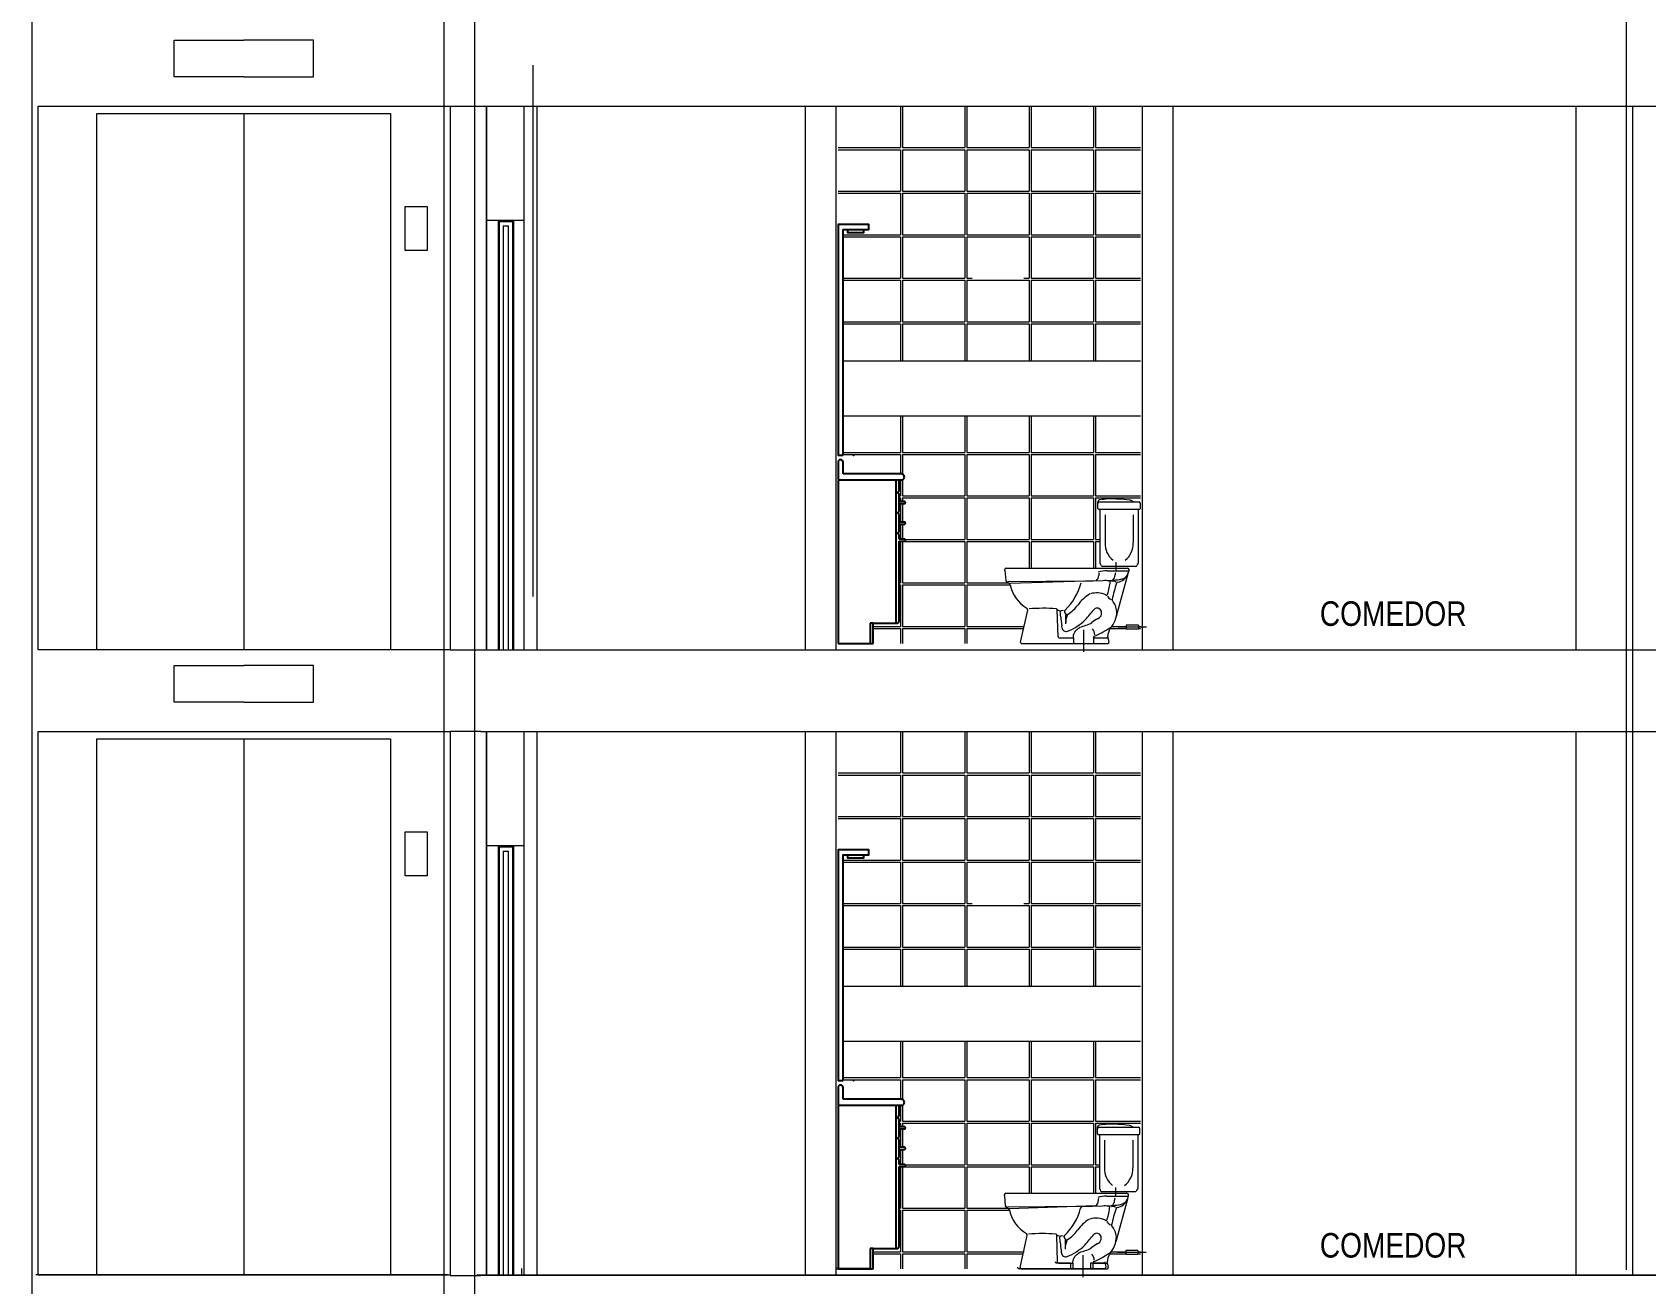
# Model space of a CAD drawing. Extents: x 1270 to 1442, y 932 to 1016.
# Drawn here: x 1420.42 to 1428.32, y 987.39 to 993.51 of the extents above; entities that cross this region are included whole.
import ezdxf

# ---------------------------------------------------------------- set-up
doc = ezdxf.new("R2010")
doc.units = 0
doc.header["$MEASUREMENT"] = 0
doc.layers.add('arquitecturapasito', color=252, linetype='Continuous', lineweight=5)
doc.styles.add('MtXpl_Arial_Narrow', font='')
doc.styles.get('MtXpl_Arial_Narrow').set_extended_font_data('Arial Narrow')

# ---------------------------------------------------------------- blocks, each defined once
blk = doc.blocks.new('llad000e')
blk.add_line((-0.0288, 1.105), (0.0512, 1.105))
blk.add_lwpolyline([(-0.05, 0), (-0.05, 1.105), (-0.0288, 1.105), (-0.0288, 1.09), (0.0512, 1.09), (0.0512, 1.105), (0.075, 1.105), (0.075, 1.13), (-0.075, 1.13), (-0.075, 0)], close=True)
blk.add_point((0, 0))

msp = doc.modelspace()

# ---------------------------------------------------------------- linework, layer by layer
for p, q in [((1424.3657, 991.4098), (1424.3657, 990.5223)), ((1424.3907, 991.3523), (1424.3907, 991.4098)), ((1424.6804, 991.3223), (1424.3657, 991.3223)), ((1424.6754, 991.3523), (1424.3907, 991.3523)), ((1424.6504, 990.6223), (1424.6504, 991.3223)), ((1424.6654, 991.2723), (1424.6654, 991.3223)), ((1424.68, 991.3515), (1424.6754, 991.3523)), ((1424.6842, 991.3494), (1424.68, 991.3515)), ((1424.6804, 991.3223), (1424.6842, 991.3251)), ((1424.6875, 991.3461), (1424.6842, 991.3494)), ((1424.6842, 991.3251), (1424.6875, 991.3284)), ((1424.6896, 991.3419), (1424.6875, 991.3461)), ((1424.6875, 991.3284), (1424.6896, 991.3326)), ((1424.6904, 991.3373), (1424.6896, 991.3419)), ((1424.6896, 991.3326), (1424.6904, 991.3373)), ((1424.6504, 991.2623), (1424.6579, 991.2623)), ((1424.6579, 991.2623), (1424.6654, 991.2723)), ((1424.6654, 991.2523), (1424.6579, 991.2623)), ((1424.6654, 991.2173), (1424.6654, 991.2523)), ((1424.6504, 991.1623), (1424.6579, 991.1623)), ((1424.6579, 991.1623), (1424.6654, 991.1723)), ((1424.6654, 991.1523), (1424.6579, 991.1623)), ((1424.6654, 991.2073), (1424.6654, 991.2173)), ((1424.6904, 991.2173), (1424.6654, 991.2173)), ((1424.6654, 991.1723), (1424.6654, 991.2073)), ((1424.6654, 991.2073), (1424.6904, 991.2073)), ((1424.6654, 991.1173), (1424.6654, 991.1523)), ((1424.692, 991.217), (1424.6904, 991.2173)), ((1424.6904, 991.2073), (1424.692, 991.2075)), ((1424.6933, 991.2162), (1424.692, 991.217)), ((1424.692, 991.2075), (1424.6933, 991.2083)), ((1424.6946, 991.215), (1424.6933, 991.2162)), ((1424.6933, 991.2083), (1424.6946, 991.2095)), ((1424.6951, 991.2138), (1424.6946, 991.215)), ((1424.6946, 991.2095), (1424.6951, 991.2107)), ((1424.6954, 991.2123), (1424.6951, 991.2138)), ((1424.6951, 991.2107), (1424.6954, 991.2123)), ((1424.6504, 991.0623), (1424.6579, 991.0623)), ((1424.6579, 991.0623), (1424.6654, 991.0723)), ((1424.6654, 991.0523), (1424.6579, 991.0623)), ((1424.6654, 991.1073), (1424.6654, 991.1173)), ((1424.6904, 991.1173), (1424.6654, 991.1173)), ((1424.6654, 991.0723), (1424.6654, 991.1073)), ((1424.6654, 991.1073), (1424.6904, 991.1073)), ((1424.692, 991.117), (1424.6904, 991.1173)), ((1424.6904, 991.1073), (1424.692, 991.1075)), ((1424.6933, 991.1162), (1424.692, 991.117)), ((1424.692, 991.1075), (1424.6933, 991.1083)), ((1424.6946, 991.115), (1424.6933, 991.1162)), ((1424.6933, 991.1083), (1424.6946, 991.1095)), ((1424.6951, 991.1138), (1424.6946, 991.115)), ((1424.6946, 991.1095), (1424.6951, 991.1107)), ((1424.6954, 991.1123), (1424.6951, 991.1138)), ((1424.6951, 991.1107), (1424.6954, 991.1123)), ((1424.6654, 991.0332), (1424.6654, 991.0523)), ((1424.6904, 991.0332), (1424.6654, 991.0332)), ((1424.6654, 990.6323), (1424.6654, 991.0232)), ((1424.6654, 991.0232), (1424.6904, 991.0232)), ((1424.692, 991.0329), (1424.6904, 991.0332)), ((1424.6904, 991.0232), (1424.692, 991.0235)), ((1424.6933, 991.0322), (1424.692, 991.0329)), ((1424.692, 991.0235), (1424.6933, 991.0242)), ((1424.6946, 991.031), (1424.6933, 991.0322)), ((1424.6933, 991.0242), (1424.6946, 991.0254)), ((1424.6951, 991.0297), (1424.6946, 991.031)), ((1424.6946, 991.0254), (1424.6951, 991.0267)), ((1424.6954, 991.0282), (1424.6951, 991.0297)), ((1424.6951, 991.0267), (1424.6954, 991.0282)), ((1424.5232, 990.6223), (1424.5232, 990.5223)), ((1424.5382, 990.6223), (1424.5232, 990.6223)), ((1424.5382, 990.5223), (1424.5382, 990.6223)), ((1424.5382, 990.6223), (1424.6579, 990.6223)), ((1424.6579, 990.6223), (1424.6654, 990.6323)), ((1424.3657, 990.5223), (1424.5382, 990.5223)), ((1424.3657, 988.3498), (1424.3657, 987.4623)), ((1424.3907, 988.2923), (1424.3907, 988.3498)), ((1424.6803, 988.2623), (1424.3657, 988.2623)), ((1424.6753, 988.2923), (1424.3907, 988.2923)), ((1424.6503, 987.5623), (1424.6503, 988.2623)), ((1424.6653, 988.2123), (1424.6653, 988.2623)), ((1424.6799, 988.2915), (1424.6753, 988.2923)), ((1424.6841, 988.2894), (1424.6799, 988.2915)), ((1424.6803, 988.2623), (1424.6841, 988.2651)), ((1424.6874, 988.2861), (1424.6841, 988.2894)), ((1424.6841, 988.2651), (1424.6874, 988.2684)), ((1424.6896, 988.2819), (1424.6874, 988.2861)), ((1424.6874, 988.2684), (1424.6896, 988.2726)), ((1424.6903, 988.2773), (1424.6896, 988.2819)), ((1424.6896, 988.2726), (1424.6903, 988.2773)), ((1424.6503, 988.2023), (1424.6578, 988.2023)), ((1424.6578, 988.2023), (1424.6653, 988.2123)), ((1424.6653, 988.1923), (1424.6578, 988.2023)), ((1424.6653, 988.1573), (1424.6653, 988.1923)), ((1424.6653, 988.1473), (1424.6653, 988.1573)), ((1424.6903, 988.1573), (1424.6653, 988.1573)), ((1424.6653, 988.1123), (1424.6653, 988.1473)), ((1424.6653, 988.1473), (1424.6903, 988.1473)), ((1424.692, 988.157), (1424.6903, 988.1573)), ((1424.6903, 988.1473), (1424.692, 988.1475)), ((1424.6933, 988.1562), (1424.692, 988.157)), ((1424.692, 988.1475), (1424.6933, 988.1483)), ((1424.6945, 988.155), (1424.6933, 988.1562)), ((1424.6933, 988.1483), (1424.6945, 988.1495)), ((1424.6951, 988.1538), (1424.6945, 988.155)), ((1424.6945, 988.1495), (1424.6951, 988.1507)), ((1424.6953, 988.1523), (1424.6951, 988.1538)), ((1424.6951, 988.1507), (1424.6953, 988.1523)), ((1424.6503, 988.1023), (1424.6578, 988.1023)), ((1424.6578, 988.1023), (1424.6653, 988.1123)), ((1424.6653, 988.0923), (1424.6578, 988.1023)), ((1424.6653, 988.0573), (1424.6653, 988.0923)), ((1424.6503, 988.0023), (1424.6578, 988.0023)), ((1424.6578, 988.0023), (1424.6653, 988.0123)), ((1424.6653, 987.9923), (1424.6578, 988.0023)), ((1424.6653, 988.0473), (1424.6653, 988.0573)), ((1424.6903, 988.0573), (1424.6653, 988.0573)), ((1424.6653, 988.0123), (1424.6653, 988.0473)), ((1424.6653, 988.0473), (1424.6903, 988.0473)), ((1424.6653, 987.9732), (1424.6653, 987.9923)), ((1424.692, 988.057), (1424.6903, 988.0573)), ((1424.6903, 988.0473), (1424.692, 988.0475)), ((1424.6933, 988.0562), (1424.692, 988.057)), ((1424.692, 988.0475), (1424.6933, 988.0483)), ((1424.6945, 988.055), (1424.6933, 988.0562)), ((1424.6933, 988.0483), (1424.6945, 988.0495)), ((1424.6951, 988.0538), (1424.6945, 988.055)), ((1424.6945, 988.0495), (1424.6951, 988.0507)), ((1424.6953, 988.0523), (1424.6951, 988.0538)), ((1424.6951, 988.0507), (1424.6953, 988.0523)), ((1424.6903, 987.9732), (1424.6653, 987.9732)), ((1424.6653, 987.5723), (1424.6653, 987.9632)), ((1424.6653, 987.9632), (1424.6903, 987.9632)), ((1424.692, 987.9729), (1424.6903, 987.9732)), ((1424.6903, 987.9632), (1424.692, 987.9635)), ((1424.6933, 987.9722), (1424.692, 987.9729)), ((1424.692, 987.9635), (1424.6933, 987.9642)), ((1424.6945, 987.971), (1424.6933, 987.9722)), ((1424.6933, 987.9642), (1424.6945, 987.9654)), ((1424.6951, 987.9697), (1424.6945, 987.971)), ((1424.6945, 987.9654), (1424.6951, 987.9667)), ((1424.6953, 987.9682), (1424.6951, 987.9697)), ((1424.6951, 987.9667), (1424.6953, 987.9682)), ((1424.5232, 987.5623), (1424.5232, 987.4623)), ((1424.5382, 987.5623), (1424.5232, 987.5623)), ((1424.5382, 987.4623), (1424.5382, 987.5623)), ((1424.5382, 987.5623), (1424.6578, 987.5623)), ((1424.6578, 987.5623), (1424.6653, 987.5723)), ((1424.3538, 987.464), (1424.5263, 987.464)), ((1424.3657, 987.4623), (1424.5382, 987.4623))]:
    msp.add_line(p, q)
for centre in [(1424.3782, 991.4098), (1424.3782, 988.3498)]:
    msp.add_arc(centre, 0.0125, 0, 180)
at = {"layer": 'arquitecturapasito', "color": 252}
for p, q in [((1422.5884, 976.6695), (1422.5884, 998.176)), ((1422.438, 976.1695), (1422.438, 996.4875)), ((1428.224, 987.4575), (1428.224, 996.2375)), ((1420.4221, 976.1695), (1420.4221, 995.8695)), ((1421.1157, 993.296), (1421.1157, 993.4756)), ((1421.1157, 993.4756), (1421.457, 993.4756)), ((1421.7984, 993.4756), (1421.457, 993.4756)), ((1421.7984, 993.296), (1421.7984, 993.4756)), ((1422.8715, 993.3523), (1422.8715, 990.7523)), ((1421.457, 993.296), (1421.1157, 993.296)), ((1421.457, 993.296), (1421.7984, 993.296)), ((1420.4509, 993.1522), (1422.4669, 993.1523)), ((1420.4509, 990.4922), (1420.4509, 993.1522)), ((1420.7384, 990.4922), (1420.7384, 993.1163)), ((1420.7384, 993.1163), (1422.1757, 993.1163)), ((1421.457, 993.1163), (1421.457, 990.4922)), ((1422.1757, 993.1163), (1422.1757, 990.4922)), ((1422.4669, 993.1523), (1422.6169, 993.1523)), ((1422.4669, 993.1523), (1422.4669, 990.4923)), ((1422.61, 993.1523), (1436.9562, 993.1523)), ((1422.6458, 990.4923), (1422.6458, 993.1523)), ((1422.6459, 990.4923), (1422.6459, 993.1523)), ((1422.83, 990.4923), (1422.83, 993.1523)), ((1422.8301, 990.4923), (1422.8301, 993.1523)), ((1422.8931, 990.4923), (1422.8931, 993.1523)), ((1424.2057, 990.4923), (1424.2057, 993.1523)), ((1424.2057, 990.4923), (1424.2057, 993.1523)), ((1424.3557, 990.4923), (1424.3557, 993.1523)), ((1424.3557, 990.4923), (1424.3557, 993.1523)), ((1424.6707, 993.1523), (1424.6707, 992.9493)), ((1424.6807, 993.1523), (1424.6807, 992.9493)), ((1424.9857, 993.1523), (1424.9857, 992.9493)), ((1424.9957, 993.1523), (1424.9957, 992.9493)), ((1425.3007, 993.1523), (1425.3007, 992.9493)), ((1425.3107, 993.1523), (1425.3107, 992.9493)), ((1425.6157, 993.1523), (1425.6157, 992.9493)), ((1425.6257, 993.1523), (1425.6257, 992.9493)), ((1425.8557, 990.4923), (1425.8557, 993.1523)), ((1425.8557, 990.4923), (1425.8557, 993.1523)), ((1426.0057, 990.4923), (1426.0057, 993.1523)), ((1426.0057, 990.4923), (1426.0057, 993.1523)), ((1427.9771, 990.4923), (1427.9771, 993.1523)), ((1428.255, 987.4323), (1428.255, 993.1523)), ((1428.255, 990.4923), (1428.255, 993.1523)), ((1424.3657, 992.9493), (1424.6707, 992.9493)), ((1424.3657, 992.9393), (1424.6707, 992.9393)), ((1424.6707, 992.9393), (1424.6707, 992.7363)), ((1424.6807, 992.9493), (1424.9857, 992.9493)), ((1424.6807, 992.9393), (1424.9857, 992.9393)), ((1424.6807, 992.9393), (1424.6807, 992.7363)), ((1424.9857, 992.9393), (1424.9857, 992.7363)), ((1424.9957, 992.9493), (1425.3007, 992.9493)), ((1424.9957, 992.9393), (1425.3007, 992.9393)), ((1424.9957, 992.9393), (1424.9957, 992.7363)), ((1425.3007, 992.9393), (1425.3007, 992.7363)), ((1425.3107, 992.9493), (1425.6157, 992.9493)), ((1425.3107, 992.9393), (1425.6157, 992.9393)), ((1425.3107, 992.9393), (1425.3107, 992.7363)), ((1425.6157, 992.9393), (1425.6157, 992.7363)), ((1425.6257, 992.9493), (1425.8457, 992.9493)), ((1425.6257, 992.9393), (1425.8457, 992.9393)), ((1425.6257, 992.9393), (1425.6257, 992.7363)), ((1424.3657, 992.7363), (1424.6707, 992.7363)), ((1424.3657, 992.7263), (1424.6707, 992.7263)), ((1424.6707, 992.7263), (1424.6707, 992.5233)), ((1424.6807, 992.7363), (1424.9857, 992.7363)), ((1424.6807, 992.7263), (1424.9857, 992.7263)), ((1424.6807, 992.7263), (1424.6807, 992.5233)), ((1424.9857, 992.7263), (1424.9857, 992.5233)), ((1424.9957, 992.7363), (1425.3007, 992.7363)), ((1424.9957, 992.7263), (1425.3007, 992.7263)), ((1424.9957, 992.7263), (1424.9957, 992.5233)), ((1425.3007, 992.7263), (1425.3007, 992.5233)), ((1425.3107, 992.7363), (1425.6157, 992.7363)), ((1425.3107, 992.7263), (1425.6157, 992.7263)), ((1425.3107, 992.7263), (1425.3107, 992.5233)), ((1425.6157, 992.7263), (1425.6157, 992.5233)), ((1425.6257, 992.7363), (1425.8457, 992.7363)), ((1425.6257, 992.7263), (1425.8457, 992.7263)), ((1425.6257, 992.7263), (1425.6257, 992.5233)), ((1422.2476, 992.4459), (1422.2476, 992.6615)), ((1422.2476, 992.6615), (1422.3554, 992.6615)), ((1422.3554, 992.6615), (1422.3554, 992.4459)), ((1422.83, 992.5923), (1422.6458, 992.5923)), ((1422.7019, 992.5923), (1422.7784, 992.5923)), ((1422.7019, 992.5923), (1422.7019, 990.4923)), ((1422.7069, 992.5873), (1422.7734, 992.5873)), ((1422.7069, 992.5873), (1422.7069, 990.4923)), ((1422.7269, 992.5673), (1422.7534, 992.5673)), ((1422.7269, 992.5673), (1422.7269, 990.4923)), ((1422.7534, 990.4923), (1422.7534, 992.5673)), ((1422.7734, 990.4923), (1422.7734, 992.5873)), ((1422.7784, 990.4923), (1422.7784, 992.5923)), ((1424.3907, 992.5233), (1424.6707, 992.5233)), ((1424.3907, 992.5133), (1424.6707, 992.5133)), ((1424.6707, 992.5133), (1424.6707, 992.3103)), ((1424.6807, 992.5233), (1424.9857, 992.5233)), ((1424.6807, 992.5133), (1424.9857, 992.5133)), ((1424.6807, 992.5133), (1424.6807, 992.3103)), ((1424.9857, 992.5133), (1424.9857, 992.3103)), ((1424.9957, 992.5233), (1425.3007, 992.5233)), ((1424.9957, 992.5133), (1425.3007, 992.5133)), ((1424.9957, 992.5133), (1424.9957, 992.3103)), ((1425.3007, 992.5133), (1425.3007, 992.3103)), ((1425.3107, 992.5233), (1425.6157, 992.5233)), ((1425.3107, 992.5133), (1425.6157, 992.5133)), ((1425.3107, 992.5133), (1425.3107, 992.3103)), ((1425.6157, 992.5133), (1425.6157, 992.3103)), ((1425.6257, 992.5233), (1425.8457, 992.5233)), ((1425.6257, 992.5133), (1425.8457, 992.5133)), ((1425.6257, 992.5133), (1425.6257, 992.3103)), ((1422.3554, 992.4459), (1422.2476, 992.4459)), ((1424.3907, 992.3103), (1424.6707, 992.3103)), ((1424.3907, 992.3003), (1424.6707, 992.3003)), ((1424.6707, 992.3003), (1424.6707, 992.0973)), ((1424.6807, 992.3103), (1424.9857, 992.3103)), ((1424.6807, 992.3003), (1424.9857, 992.3003)), ((1424.6807, 992.3003), (1424.6807, 992.0973)), ((1424.9857, 992.3003), (1424.9857, 992.0973)), ((1424.9957, 992.3103), (1425.0215, 992.3103)), ((1424.9957, 992.3003), (1425.3007, 992.3003)), ((1424.9957, 992.3003), (1424.9957, 992.0973)), ((1425.2749, 992.3103), (1425.3007, 992.3103)), ((1425.3007, 992.3003), (1425.3007, 992.0973)), ((1425.3107, 992.3103), (1425.6157, 992.3103)), ((1425.3107, 992.3003), (1425.6157, 992.3003)), ((1425.3107, 992.3003), (1425.3107, 992.0973)), ((1425.6157, 992.3003), (1425.6157, 992.0973)), ((1425.6257, 992.3103), (1425.8457, 992.3103)), ((1425.6257, 992.3003), (1425.8457, 992.3003)), ((1425.6257, 992.3003), (1425.6257, 992.0973)), ((1424.3907, 992.0973), (1424.6707, 992.0973)), ((1424.3907, 992.0873), (1424.6707, 992.0873)), ((1424.6707, 992.0873), (1424.6707, 991.9065)), ((1424.6807, 992.0973), (1424.9857, 992.0973)), ((1424.6807, 992.0873), (1424.9857, 992.0873)), ((1424.6807, 992.0873), (1424.6807, 991.9065)), ((1424.9857, 992.0873), (1424.9857, 991.9065)), ((1424.9957, 992.0973), (1425.3007, 992.0973)), ((1424.9957, 992.0873), (1425.3007, 992.0873)), ((1424.9957, 992.0873), (1424.9957, 991.9065)), ((1425.3007, 992.0873), (1425.3007, 991.9065)), ((1425.3107, 992.0973), (1425.6157, 992.0973)), ((1425.3107, 992.0873), (1425.6157, 992.0873)), ((1425.3107, 992.0873), (1425.3107, 991.9065)), ((1425.6157, 992.0873), (1425.6157, 991.9065)), ((1425.6257, 992.0973), (1425.8457, 992.0973)), ((1425.6257, 992.0873), (1425.8457, 992.0873)), ((1425.6257, 992.0873), (1425.6257, 991.9065)), ((1424.3907, 991.9065), (1425.8457, 991.9065)), ((1424.3907, 991.6367), (1425.8457, 991.6367)), ((1424.6707, 991.6367), (1424.6707, 991.4583)), ((1424.6807, 991.6367), (1424.6807, 991.4583)), ((1424.9857, 991.6367), (1424.9857, 991.4583)), ((1424.9957, 991.6367), (1424.9957, 991.4583)), ((1425.3007, 991.6367), (1425.3007, 991.4583)), ((1425.3107, 991.6367), (1425.3107, 991.4583)), ((1425.6157, 991.6367), (1425.6157, 991.4583)), ((1425.6257, 991.6367), (1425.6257, 991.4583)), ((1424.3907, 991.4583), (1424.6707, 991.4583)), ((1424.6807, 991.4583), (1424.9857, 991.4583)), ((1424.9957, 991.4583), (1425.3007, 991.4583)), ((1425.3107, 991.4583), (1425.6157, 991.4583)), ((1425.6257, 991.4583), (1425.8457, 991.4583)), ((1424.3907, 991.4483), (1424.6707, 991.4483)), ((1424.6707, 991.4483), (1424.6707, 991.3523)), ((1424.6807, 991.4483), (1424.9857, 991.4483)), ((1424.6807, 991.4483), (1424.6807, 991.3512)), ((1424.9857, 991.4483), (1424.9857, 991.2453)), ((1424.9957, 991.4483), (1425.3007, 991.4483)), ((1424.9957, 991.4483), (1424.9957, 991.2453)), ((1425.3007, 991.4483), (1425.3007, 991.2453)), ((1425.3107, 991.4483), (1425.6157, 991.4483)), ((1425.3107, 991.4483), (1425.3107, 991.2453)), ((1425.6157, 991.4483), (1425.6157, 991.2453)), ((1425.6257, 991.4483), (1425.8457, 991.4483)), ((1425.6257, 991.4483), (1425.6257, 991.2453)), ((1424.6707, 991.3223), (1424.6707, 991.2453)), ((1424.6807, 991.3225), (1424.6807, 991.2453)), ((1424.6654, 991.2453), (1424.6707, 991.2453)), ((1424.6654, 991.2353), (1424.6707, 991.2353)), ((1424.6707, 991.2353), (1424.6707, 991.2173)), ((1424.6807, 991.2453), (1424.9857, 991.2453)), ((1424.6807, 991.2353), (1424.9857, 991.2353)), ((1424.6807, 991.2353), (1424.6807, 991.2173)), ((1424.9857, 991.2353), (1424.9857, 991.0323)), ((1424.9957, 991.2453), (1425.3007, 991.2453)), ((1424.9957, 991.2353), (1425.3007, 991.2353)), ((1424.9957, 991.2353), (1424.9957, 991.0323)), ((1425.3007, 991.2353), (1425.3007, 991.0323)), ((1425.3107, 991.2453), (1425.6157, 991.2453)), ((1425.3107, 991.2353), (1425.6157, 991.2353)), ((1425.3107, 991.2353), (1425.3107, 991.0323)), ((1425.6157, 991.2353), (1425.6157, 991.0323)), ((1425.6257, 991.2453), (1425.8457, 991.2453)), ((1425.6257, 991.2353), (1425.8457, 991.2353)), ((1425.6257, 991.2353), (1425.6257, 991.0323)), ((1424.6707, 991.2073), (1424.6707, 991.1173)), ((1424.6807, 991.2073), (1424.6807, 991.1173)), ((1425.6371, 991.1833), (1425.6371, 991.2156)), ((1425.6401, 991.1803), (1425.8421, 991.1803)), ((1425.6441, 991.2153), (1425.8381, 991.2153)), ((1425.6471, 991.1793), (1425.6471, 990.9163)), ((1425.6721, 991.1523), (1425.6721, 991.0163)), ((1425.8101, 991.1523), (1425.8101, 991.0163)), ((1425.8351, 991.1793), (1425.8351, 990.9163)), ((1425.8451, 991.1833), (1425.8451, 991.2083)), ((1424.6707, 991.1073), (1424.6707, 991.0332)), ((1424.6807, 991.1073), (1424.6807, 991.0332)), ((1424.6654, 991.0223), (1424.6707, 991.0223)), ((1424.6707, 991.0223), (1424.6707, 990.8193)), ((1424.6807, 991.0223), (1424.9857, 991.0223)), ((1424.6807, 991.0223), (1424.6807, 990.8193)), ((1424.6933, 991.0323), (1424.9857, 991.0323)), ((1424.9857, 991.0223), (1424.9857, 990.8193)), ((1424.9957, 991.0323), (1425.3007, 991.0323)), ((1424.9957, 991.0223), (1425.3007, 991.0223)), ((1424.9957, 991.0223), (1424.9957, 990.8193)), ((1425.3007, 991.0223), (1425.3007, 990.8923)), ((1425.3107, 991.0323), (1425.6157, 991.0323)), ((1425.3107, 991.0223), (1425.6157, 991.0223)), ((1425.3107, 991.0223), (1425.3107, 990.8923)), ((1425.6157, 991.0223), (1425.6157, 990.8923)), ((1425.6257, 991.0323), (1425.6471, 991.0323)), ((1425.6257, 991.0223), (1425.6471, 991.0223)), ((1425.6257, 991.0223), (1425.6257, 990.8923)), ((1425.1821, 990.8803), (1425.1821, 990.8853)), ((1425.1821, 990.8803), (1425.1864, 990.8314)), ((1425.1891, 990.8923), (1425.7821, 990.8923)), ((1425.5651, 990.8283), (1425.1981, 990.8244)), ((1425.6281, 990.8303), (1425.2061, 990.8163)), ((1425.5651, 990.8283), (1425.7112, 990.8329)), ((1425.8236, 990.9003), (1425.6586, 990.9003)), ((1425.6831, 990.8782), (1425.7871, 990.8783)), ((1425.7837, 990.8633), (1425.7271, 990.6546)), ((1425.7837, 990.8633), (1425.7899, 990.8802)), ((1425.7901, 990.8813), (1425.7901, 990.8843)), ((1424.6654, 990.8193), (1424.6707, 990.8193)), ((1424.6654, 990.8093), (1424.6707, 990.8093)), ((1424.6707, 990.8093), (1424.6707, 990.6063)), ((1424.6807, 990.8193), (1424.9857, 990.8193)), ((1424.6807, 990.8093), (1424.9857, 990.8093)), ((1424.6807, 990.8093), (1424.6807, 990.6063)), ((1424.9857, 990.8093), (1424.9857, 990.6063)), ((1424.9957, 990.8193), (1425.1989, 990.8193)), ((1424.9957, 990.8093), (1425.2074, 990.8093)), ((1424.9957, 990.8093), (1424.9957, 990.6063)), ((1425.1937, 990.8215), (1425.1992, 990.8192)), ((1425.2587, 990.5296), (1425.2938, 990.6865)), ((1425.4421, 990.5561), (1425.4381, 990.6873)), ((1424.5382, 990.6063), (1424.6707, 990.6063)), ((1424.5382, 990.5963), (1424.6707, 990.5963)), ((1424.6707, 990.5963), (1424.6707, 990.5223)), ((1424.6807, 990.6063), (1424.9857, 990.6063)), ((1424.6807, 990.5963), (1424.9857, 990.5963)), ((1424.6807, 990.5963), (1424.6807, 990.5223)), ((1424.9857, 990.5963), (1424.9857, 990.5223)), ((1424.9957, 990.6063), (1425.2758, 990.6063)), ((1424.9957, 990.5963), (1425.2736, 990.5963)), ((1424.9957, 990.5963), (1424.9957, 990.5223)), ((1425.6974, 990.5963), (1425.7758, 990.5963)), ((1425.7053, 990.6063), (1425.7758, 990.6063)), ((1425.7758, 990.6123), (1425.7758, 990.5923)), ((1425.8358, 990.6123), (1425.7758, 990.6123)), ((1425.8358, 990.5923), (1425.7758, 990.5923)), ((1425.8358, 990.6123), (1425.8358, 990.5923)), ((1425.8358, 990.6063), (1425.8457, 990.6063)), ((1425.8358, 990.5963), (1425.8457, 990.5963)), ((1425.2645, 990.5223), (1425.6846, 990.5223)), ((1425.4481, 990.5503), (1425.5171, 990.5503)), ((1425.5171, 990.5503), (1425.5171, 990.5223)), ((1425.6151, 990.5503), (1425.6151, 990.5223)), ((1425.6151, 990.5503), (1425.6813, 990.5503)), ((1425.6871, 990.5455), (1425.6905, 990.5295)), ((1422.4666, 990.4922), (1420.4509, 990.4922)), ((1422.4669, 990.4923), (1422.6169, 990.4923)), ((1422.61, 990.4923), (1436.951, 990.4923)), ((1422.7019, 990.4923), (1422.7784, 990.4923)), ((1422.7038, 990.4923), (1422.7267, 990.4923)), ((1422.7038, 990.4923), (1422.7267, 990.4923)), ((1422.76, 990.4923), (1433.8482, 990.4923)), ((1421.1157, 990.236), (1421.1157, 990.4156)), ((1421.1157, 990.4156), (1421.457, 990.4156)), ((1421.7984, 990.4156), (1421.457, 990.4156)), ((1421.7984, 990.236), (1421.7984, 990.4156)), ((1421.457, 990.236), (1421.1157, 990.236)), ((1421.457, 990.236), (1421.7984, 990.236)), ((1420.4509, 990.0922), (1422.4669, 990.0923)), ((1420.4509, 987.4322), (1420.4509, 990.0922)), ((1420.7384, 987.4322), (1420.7384, 990.0563)), ((1420.7384, 990.0563), (1422.1757, 990.0563)), ((1421.457, 990.0563), (1421.457, 987.4322)), ((1422.1757, 990.0563), (1422.1757, 987.4322)), ((1422.6169, 990.0923), (1422.4669, 990.0923)), ((1422.4669, 990.0923), (1422.4669, 987.4322)), ((1422.6173, 990.0923), (1436.951, 990.0923)), ((1422.6458, 987.4323), (1422.6458, 990.0923)), ((1422.6459, 987.4323), (1422.6459, 990.0923)), ((1422.83, 987.4323), (1422.83, 990.0923)), ((1422.8301, 987.4323), (1422.8301, 990.0923)), ((1422.8931, 987.4323), (1422.8931, 990.0923)), ((1424.2057, 987.4323), (1424.2057, 990.0923)), ((1424.2057, 987.4323), (1424.2057, 990.0923)), ((1424.3557, 987.4323), (1424.3557, 990.0923)), ((1424.3557, 987.4323), (1424.3557, 990.0923)), ((1424.6707, 990.0923), (1424.6707, 989.8893)), ((1424.6807, 990.0923), (1424.6807, 989.8893)), ((1424.9857, 990.0923), (1424.9857, 989.8893)), ((1424.9957, 990.0923), (1424.9957, 989.8893)), ((1425.3007, 990.0923), (1425.3007, 989.8893)), ((1425.3107, 990.0923), (1425.3107, 989.8893)), ((1425.6157, 990.0923), (1425.6157, 989.8893)), ((1425.6257, 990.0923), (1425.6257, 989.8893)), ((1425.8557, 987.4323), (1425.8557, 990.0923)), ((1425.8557, 987.4323), (1425.8557, 990.0923)), ((1426.0057, 987.4323), (1426.0057, 990.0923)), ((1426.0057, 987.4323), (1426.0057, 990.0923)), ((1427.9771, 987.4323), (1427.9771, 990.0923)), ((1428.255, 987.4323), (1428.255, 990.0923)), ((1424.3657, 989.8893), (1424.6707, 989.8893)), ((1424.3657, 989.8793), (1424.6707, 989.8793)), ((1424.6707, 989.8793), (1424.6707, 989.6763)), ((1424.6807, 989.8893), (1424.9857, 989.8893)), ((1424.6807, 989.8793), (1424.9857, 989.8793)), ((1424.6807, 989.8793), (1424.6807, 989.6763)), ((1424.9857, 989.8793), (1424.9857, 989.6763)), ((1424.9957, 989.8893), (1425.3007, 989.8893)), ((1424.9957, 989.8793), (1425.3007, 989.8793)), ((1424.9957, 989.8793), (1424.9957, 989.6763)), ((1425.3007, 989.8793), (1425.3007, 989.6763)), ((1425.3107, 989.8893), (1425.6157, 989.8893)), ((1425.3107, 989.8793), (1425.6157, 989.8793)), ((1425.3107, 989.8793), (1425.3107, 989.6763)), ((1425.6157, 989.8793), (1425.6157, 989.6763)), ((1425.6257, 989.8893), (1425.8457, 989.8893)), ((1425.6257, 989.8793), (1425.8457, 989.8793)), ((1425.6257, 989.8793), (1425.6257, 989.6763)), ((1424.3657, 989.6763), (1424.6707, 989.6763)), ((1424.3657, 989.6663), (1424.6707, 989.6663)), ((1424.6707, 989.6663), (1424.6707, 989.4633)), ((1424.6807, 989.6763), (1424.9857, 989.6763)), ((1424.6807, 989.6663), (1424.9857, 989.6663)), ((1424.6807, 989.6663), (1424.6807, 989.4633)), ((1424.9857, 989.6663), (1424.9857, 989.4633)), ((1424.9957, 989.6763), (1425.3007, 989.6763)), ((1424.9957, 989.6663), (1425.3007, 989.6663)), ((1424.9957, 989.6663), (1424.9957, 989.4633)), ((1425.3007, 989.6663), (1425.3007, 989.4633)), ((1425.3107, 989.6763), (1425.6157, 989.6763)), ((1425.3107, 989.6663), (1425.6157, 989.6663)), ((1425.3107, 989.6663), (1425.3107, 989.4633)), ((1425.6157, 989.6663), (1425.6157, 989.4633)), ((1425.6257, 989.6763), (1425.8457, 989.6763)), ((1425.6257, 989.6663), (1425.8457, 989.6663)), ((1425.6257, 989.6663), (1425.6257, 989.4633)), ((1422.2476, 989.3859), (1422.2476, 989.6015)), ((1422.2476, 989.6015), (1422.3554, 989.6015)), ((1422.3554, 989.6015), (1422.3554, 989.3859)), ((1422.83, 989.5323), (1422.6458, 989.5323)), ((1422.7019, 989.5323), (1422.7784, 989.5323)), ((1422.7019, 989.5323), (1422.7019, 987.4323)), ((1422.7069, 989.5273), (1422.7734, 989.5273)), ((1422.7069, 989.5273), (1422.7069, 987.4323)), ((1422.7269, 989.5073), (1422.7534, 989.5073)), ((1422.7269, 989.5073), (1422.7269, 987.4323)), ((1422.7534, 987.4323), (1422.7534, 989.5073)), ((1422.7734, 987.4323), (1422.7734, 989.5273)), ((1422.7784, 987.4323), (1422.7784, 989.5323)), ((1424.3907, 989.4633), (1424.6707, 989.4633)), ((1424.3907, 989.4533), (1424.6707, 989.4533)), ((1424.6707, 989.4533), (1424.6707, 989.2503)), ((1424.6807, 989.4633), (1424.9857, 989.4633)), ((1424.6807, 989.4533), (1424.9857, 989.4533)), ((1424.6807, 989.4533), (1424.6807, 989.2503)), ((1424.9857, 989.4533), (1424.9857, 989.2503)), ((1424.9957, 989.4633), (1425.3007, 989.4633)), ((1424.9957, 989.4533), (1425.3007, 989.4533)), ((1424.9957, 989.4533), (1424.9957, 989.2503)), ((1425.3007, 989.4533), (1425.3007, 989.2503)), ((1425.3107, 989.4633), (1425.6157, 989.4633)), ((1425.3107, 989.4533), (1425.6157, 989.4533)), ((1425.3107, 989.4533), (1425.3107, 989.2503)), ((1425.6157, 989.4533), (1425.6157, 989.2503)), ((1425.6257, 989.4633), (1425.8457, 989.4633)), ((1425.6257, 989.4533), (1425.8457, 989.4533)), ((1425.6257, 989.4533), (1425.6257, 989.2503)), ((1422.3554, 989.3859), (1422.2476, 989.3859)), ((1424.3907, 989.2503), (1424.6707, 989.2503)), ((1424.6807, 989.2503), (1424.9857, 989.2503)), ((1424.9957, 989.2503), (1425.0215, 989.2503)), ((1425.2749, 989.2503), (1425.3007, 989.2503)), ((1425.3107, 989.2503), (1425.6157, 989.2503)), ((1425.6257, 989.2503), (1425.8457, 989.2503)), ((1424.3907, 989.2403), (1424.6707, 989.2403)), ((1424.6707, 989.2403), (1424.6707, 989.0373)), ((1424.6807, 989.2403), (1424.9857, 989.2403)), ((1424.6807, 989.2403), (1424.6807, 989.0373)), ((1424.9857, 989.2403), (1424.9857, 989.0373)), ((1424.9957, 989.2403), (1425.3007, 989.2403)), ((1424.9957, 989.2403), (1424.9957, 989.0373)), ((1425.3007, 989.2403), (1425.3007, 989.0373)), ((1425.3107, 989.2403), (1425.6157, 989.2403)), ((1425.3107, 989.2403), (1425.3107, 989.0373)), ((1425.6157, 989.2403), (1425.6157, 989.0373)), ((1425.6257, 989.2403), (1425.8457, 989.2403)), ((1425.6257, 989.2403), (1425.6257, 989.0373)), ((1424.3907, 989.0373), (1424.6707, 989.0373)), ((1424.3907, 989.0273), (1424.6707, 989.0273)), ((1424.6707, 989.0273), (1424.6707, 988.8465)), ((1424.6807, 989.0373), (1424.9857, 989.0373)), ((1424.6807, 989.0273), (1424.9857, 989.0273)), ((1424.6807, 989.0273), (1424.6807, 988.8465)), ((1424.9857, 989.0273), (1424.9857, 988.8465)), ((1424.9957, 989.0373), (1425.3007, 989.0373)), ((1424.9957, 989.0273), (1425.3007, 989.0273)), ((1424.9957, 989.0273), (1424.9957, 988.8465)), ((1425.3007, 989.0273), (1425.3007, 988.8465)), ((1425.3107, 989.0373), (1425.6157, 989.0373)), ((1425.3107, 989.0273), (1425.6157, 989.0273)), ((1425.3107, 989.0273), (1425.3107, 988.8465)), ((1425.6157, 989.0273), (1425.6157, 988.8465)), ((1425.6257, 989.0373), (1425.8457, 989.0373)), ((1425.6257, 989.0273), (1425.8457, 989.0273)), ((1425.6257, 989.0273), (1425.6257, 988.8465)), ((1424.3907, 988.8465), (1425.8457, 988.8465)), ((1424.3907, 988.5767), (1425.8457, 988.5767)), ((1424.6707, 988.5767), (1424.6707, 988.3983)), ((1424.6807, 988.5767), (1424.6807, 988.3983)), ((1424.9857, 988.5767), (1424.9857, 988.3983)), ((1424.9957, 988.5767), (1424.9957, 988.3983)), ((1425.3007, 988.5767), (1425.3007, 988.3983)), ((1425.3107, 988.5767), (1425.3107, 988.3983)), ((1425.6157, 988.5767), (1425.6157, 988.3983)), ((1425.6257, 988.5767), (1425.6257, 988.3983)), ((1424.3907, 988.3983), (1424.6707, 988.3983)), ((1424.3907, 988.3883), (1424.6707, 988.3883)), ((1424.6707, 988.3883), (1424.6707, 988.2923)), ((1424.6807, 988.3983), (1424.9857, 988.3983)), ((1424.6807, 988.3883), (1424.9857, 988.3883)), ((1424.6807, 988.3883), (1424.6807, 988.2912)), ((1424.9857, 988.3883), (1424.9857, 988.1853)), ((1424.9957, 988.3983), (1425.3007, 988.3983)), ((1424.9957, 988.3883), (1425.3007, 988.3883)), ((1424.9957, 988.3883), (1424.9957, 988.1853)), ((1425.3007, 988.3883), (1425.3007, 988.1853)), ((1425.3107, 988.3983), (1425.6157, 988.3983)), ((1425.3107, 988.3883), (1425.6157, 988.3883)), ((1425.3107, 988.3883), (1425.3107, 988.1853)), ((1425.6157, 988.3883), (1425.6157, 988.1853)), ((1425.6257, 988.3983), (1425.8457, 988.3983)), ((1425.6257, 988.3883), (1425.8457, 988.3883)), ((1425.6257, 988.3883), (1425.6257, 988.1853)), ((1424.6707, 988.2623), (1424.6707, 988.1853)), ((1424.6807, 988.2625), (1424.6807, 988.1853)), ((1424.6654, 988.1853), (1424.6707, 988.1853)), ((1424.6654, 988.1753), (1424.6707, 988.1753)), ((1424.6707, 988.1753), (1424.6707, 988.1573)), ((1424.6707, 988.1473), (1424.6707, 988.0573)), ((1424.6807, 988.1853), (1424.9857, 988.1853)), ((1424.6807, 988.1753), (1424.9857, 988.1753)), ((1424.6807, 988.1753), (1424.6807, 988.1573)), ((1424.6807, 988.1473), (1424.6807, 988.0573)), ((1424.9857, 988.1753), (1424.9857, 987.9723)), ((1424.9957, 988.1853), (1425.3007, 988.1853)), ((1424.9957, 988.1753), (1425.3007, 988.1753)), ((1424.9957, 988.1753), (1424.9957, 987.9723)), ((1425.3007, 988.1753), (1425.3007, 987.9723)), ((1425.3107, 988.1853), (1425.6157, 988.1853)), ((1425.3107, 988.1753), (1425.6157, 988.1753)), ((1425.3107, 988.1753), (1425.3107, 987.9723)), ((1425.6157, 988.1753), (1425.6157, 987.9723)), ((1425.6257, 988.1853), (1425.8457, 988.1853)), ((1425.6257, 988.1753), (1425.8457, 988.1753)), ((1425.6257, 988.1753), (1425.6257, 987.9723)), ((1425.6346, 988.1233), (1425.6346, 988.1556)), ((1425.6416, 988.1553), (1425.8356, 988.1553)), ((1425.8426, 988.1233), (1425.8426, 988.1483)), ((1425.6376, 988.1203), (1425.8396, 988.1203)), ((1425.6446, 988.1193), (1425.6446, 987.8563)), ((1425.6696, 988.0923), (1425.6696, 987.9563)), ((1425.8076, 988.0923), (1425.8076, 987.9563)), ((1425.8326, 988.1193), (1425.8326, 987.8563)), ((1424.6707, 988.0473), (1424.6707, 987.9732)), ((1424.6807, 988.0473), (1424.6807, 987.9732)), ((1424.6707, 987.9623), (1424.6707, 987.7593)), ((1424.6807, 987.9623), (1424.9857, 987.9623)), ((1424.6807, 987.9623), (1424.6807, 987.7593)), ((1424.6933, 987.9723), (1424.9857, 987.9723)), ((1424.9857, 987.9623), (1424.9857, 987.7593)), ((1424.9957, 987.9723), (1425.3007, 987.9723)), ((1424.9957, 987.9623), (1425.3007, 987.9623)), ((1424.9957, 987.9623), (1424.9957, 987.7593)), ((1425.3007, 987.9623), (1425.3007, 987.8323)), ((1425.3107, 987.9723), (1425.6157, 987.9723)), ((1425.3107, 987.9623), (1425.6157, 987.9623)), ((1425.3107, 987.9623), (1425.3107, 987.8323)), ((1425.6157, 987.9623), (1425.6157, 987.8323)), ((1425.6257, 987.9723), (1425.6471, 987.9723)), ((1425.6257, 987.9623), (1425.6471, 987.9623)), ((1425.6257, 987.9623), (1425.6257, 987.8323)), ((1425.1796, 987.8203), (1425.1796, 987.8253)), ((1425.1866, 987.8323), (1425.7796, 987.8323)), ((1425.8211, 987.8403), (1425.6561, 987.8403)), ((1425.7876, 987.8213), (1425.7876, 987.8243)), ((1424.6654, 987.7593), (1424.6707, 987.7593)), ((1424.6654, 987.7493), (1424.6707, 987.7493)), ((1424.6707, 987.7493), (1424.6707, 987.5463)), ((1424.6807, 987.7593), (1424.9857, 987.7593)), ((1424.6807, 987.7493), (1424.9857, 987.7493)), ((1424.6807, 987.7493), (1424.6807, 987.5463)), ((1424.9857, 987.7493), (1424.9857, 987.5463)), ((1424.9957, 987.7593), (1425.1989, 987.7593)), ((1424.9957, 987.7493), (1425.2074, 987.7493)), ((1424.9957, 987.7493), (1424.9957, 987.5463)), ((1425.1796, 987.8203), (1425.1839, 987.7714)), ((1425.1912, 987.7615), (1425.1967, 987.7592)), ((1425.5626, 987.7683), (1425.1957, 987.7644)), ((1425.6256, 987.7703), (1425.2036, 987.7563)), ((1425.5626, 987.7683), (1425.7087, 987.7729)), ((1425.6806, 987.8182), (1425.7846, 987.8183)), ((1425.7813, 987.8033), (1425.7246, 987.5946)), ((1425.7813, 987.8033), (1425.7874, 987.8202)), ((1425.2562, 987.4696), (1425.2913, 987.6265)), ((1425.4396, 987.4961), (1425.4356, 987.6273)), ((1424.5382, 987.5463), (1424.6707, 987.5463)), ((1424.5382, 987.5363), (1424.6707, 987.5363)), ((1424.6707, 987.5363), (1424.6707, 987.4623)), ((1424.6807, 987.5463), (1424.9857, 987.5463)), ((1424.6807, 987.5363), (1424.9857, 987.5363)), ((1424.6807, 987.5363), (1424.6807, 987.4623)), ((1424.9857, 987.5363), (1424.9857, 987.4623)), ((1424.9957, 987.5463), (1425.2758, 987.5463)), ((1424.9957, 987.5363), (1425.2736, 987.5363)), ((1424.9957, 987.5363), (1424.9957, 987.4623)), ((1425.6974, 987.5363), (1425.7758, 987.5363)), ((1425.7053, 987.5463), (1425.7758, 987.5463)), ((1425.7734, 987.5523), (1425.7734, 987.5323)), ((1425.8334, 987.5523), (1425.7734, 987.5523)), ((1425.8334, 987.5323), (1425.7734, 987.5323)), ((1425.8334, 987.5523), (1425.8334, 987.5323)), ((1425.8358, 987.5463), (1425.8457, 987.5463)), ((1425.8358, 987.5363), (1425.8457, 987.5363)), ((1422.4547, 987.434), (1420.4389, 987.434)), ((1422.4666, 987.4322), (1420.4509, 987.4322)), ((1422.4669, 987.4303), (1422.6169, 987.4303)), ((1422.598, 987.434), (1433.8362, 987.434)), ((1422.598, 987.434), (1436.9443, 987.434)), ((1422.61, 987.4323), (1422.7267, 987.4323)), ((1422.69, 987.434), (1422.7664, 987.434)), ((1422.7019, 987.4323), (1422.7784, 987.4323)), ((1422.7267, 987.4323), (1436.951, 987.4323)), ((1422.8181, 987.434), (1422.8181, 987.464)), ((1425.2501, 987.464), (1425.6702, 987.464)), ((1425.2621, 987.4623), (1425.6822, 987.4623)), ((1425.4336, 987.492), (1425.5026, 987.492)), ((1425.4456, 987.4903), (1425.5146, 987.4903)), ((1425.5026, 987.492), (1425.5026, 987.464)), ((1425.5146, 987.4903), (1425.5146, 987.4623)), ((1425.6006, 987.492), (1425.6006, 987.464)), ((1425.6006, 987.492), (1425.6668, 987.492)), ((1425.6126, 987.4903), (1425.6126, 987.4623)), ((1425.6126, 987.4903), (1425.6788, 987.4903)), ((1425.6727, 987.4873), (1425.6761, 987.4713)), ((1425.6847, 987.4855), (1425.6881, 987.4695))]:
    msp.add_line(p, q, dxfattribs=at)
at = {"layer": 'arquitecturapasito', "color": 252, "ltscale": 0.5}
for p, q in [((1425.7251, 990.9203), (1425.7251, 990.8803)), ((1425.5661, 990.5903), (1425.5661, 990.4823)), ((1425.8758, 990.6023), (1425.7358, 990.6023)), ((1425.7226, 987.8603), (1425.7226, 987.8203)), ((1425.5636, 987.5303), (1425.5636, 987.4223)), ((1425.8734, 987.5423), (1425.7334, 987.5423))]:
    msp.add_line(p, q, dxfattribs=at)
at = {"layer": 'arquitecturapasito', "color": 252}
for centre, radius, start, end in [((1425.6471, 991.2156), 0.01, 98.20527, 180), ((1425.7447, 990.5382), 0.6945, 94.76505, 98.20527), ((1425.6981, 990.5016), 0.7288, 82.59164, 90.86738), ((1425.7922, 991.1974), 0.0268, 56.33038, 90.27113), ((1425.8219, 991.2421), 0.0268, 236.33038, 270.27113), ((1425.6441, 991.2083), 0.007, 90, 180), ((1425.6401, 991.1833), 0.003, 180, 270), ((1425.6501, 991.1793), 0.003, 160.52878, 180), ((1425.8321, 991.1793), 0.003, 0, 19.47122), ((1425.8381, 991.2083), 0.007, 0, 90), ((1425.8421, 991.1833), 0.003, 270, 0), ((1425.7743, 991.0113), 0.1024, 177.23134, 232.40831), ((1425.7078, 991.0113), 0.1024, 307.59169, 2.76866), ((1425.6511, 990.9163), 0.004, 180, 225), ((1425.6329, 990.8966), 0.0228, 17.43195, 47.79414), ((1425.6586, 990.9043), 0.004, 192.53096, 270), ((1425.8236, 990.9043), 0.004, 270, 347.46904), ((1425.8492, 990.8966), 0.0228, 132.20586, 162.56805), ((1425.8311, 990.9163), 0.004, 315, 0), ((1425.1891, 990.8853), 0.007, 90, 180), ((1425.198, 990.8364), 0.012, 185.10217, 270.60628), ((1425.1984, 990.8325), 0.012, 185.10217, 247.16635), ((1425.6133, 990.8539), 0.0278, 301.94475, 4.92514), ((1425.6804, 990.7315), 0.1467, 88.98193, 106.39263), ((1425.6592, 990.8578), 0.0182, 152.45499, 184.92514), ((1425.584, 990.287), 0.5513, 78.0168, 81.05132), ((1425.258, 990.8882), 0.4447, 343.77565, 351.99889), ((1425.7101, 990.7931), 0.0344, 62.30877, 100.57071), ((1425.6934, 990.8564), 0.0278, 301.94475, 4.92514), ((1425.6978, 991.1087), 0.2761, 272.77815, 281.86103), ((1425.7393, 990.8604), 0.0182, 152.45499, 184.92514), ((1425.7228, 990.8867), 0.0653, 279.89153, 339.00431), ((1425.7464, 990.8776), 0.04, 281.86103, 339.08356), ((1425.7821, 990.8843), 0.008, 0, 90), ((1425.7871, 990.8813), 0.003, 270, 0), ((1425.1937, 990.8063), 0.014, 12.15796, 67.16635), ((1425.3784, 990.846), 0.1749, 192.15796, 239.63141), ((1425.2717, 990.8953), 0.2934, 314.42762, 344.97948), ((1425.6805, 990.6168), 0.1698, 119.04193, 145.79978), ((1425.6307, 990.6639), 0.1065, 64.80011, 105.99461), ((1425.6238, 990.6667), 0.1071, 60.64297, 60.79427), ((1425.6792, 990.7653), 0.006, 240.64297, 346.24478), ((1425.7149, 990.7724), 0.036, 209.02943, 248.90821), ((1426.4932, 990.5661), 0.805, 161.74064, 167.66704), ((1425.7344, 990.8164), 0.006, 94.18466, 161.74064), ((1425.2859, 990.6882), 0.008, 347.39984, 59.63141), ((1425.3713, 989.7368), 0.9583, 86.28908, 94.25768), ((1425.4329, 990.6879), 0.00522, 353.3884, 85.15535), ((1425.4549, 990.708), 0.025, 229.08464, 277.17831), ((1425.2722, 990.6497), 0.1829, 1.11763, 8.71668), ((1425.4619, 990.6572), 0.0264, 73.177, 98.49624), ((1425.4826, 990.6779), 0.0096, 125.50751, 184.09024), ((1425.5156, 990.6984), 0.0475, 206.42027, 220.37229), ((1425.4866, 990.677), 0.0118, 232.44937, 294.76765), ((1425.3951, 990.8165), 0.1785, 302.69547, 324.27371), ((1423.9814, 992.0628), 2.1375, 318.20589, 320.04929), ((1423.9814, 992.0628), 2.1375, 318.20589, 320.04929), ((1425.6328, 990.6803), 0.0162, 67.43961, 142.04751), ((1425.6328, 990.6803), 0.0162, 67.43961, 142.04751), ((1425.6263, 990.6719), 0.0293, 289.44003, 348.9298), ((1425.6329, 990.6721), 0.0239, 22.42696, 75.20119), ((1425.6066, 990.6738), 0.049, 351.20317, 8.79683), ((1425.6066, 990.6738), 0.049, 351.20317, 8.79683), ((1425.6015, 990.6821), 0.1285, 318.66897, 359.16352), ((1425.7126, 990.7368), 0.006, 167.66704, 218.22971), ((1425.6238, 990.6667), 0.1071, 7.24443, 38.22971), ((1425.7621, 990.6734), 0.3077, 183.74839, 191.94001), ((1424.6867, 990.5671), 0.7756, 2.46845, 3.15118), ((1425.4815, 990.6013), 0.02, 182.46845, 291.64232), ((1425.574, 990.6224), 0.0949, 155.85387, 181.6476), ((1425.5741, 990.6218), 0.0949, 155.85387, 181.6476), ((1425.3374, 990.6509), 0.1435, 354.472, 4.79139), ((1425.3376, 990.6503), 0.1435, 354.472, 4.79139), ((1425.391, 990.8294), 0.2654, 291.64232, 313.91561), ((1425.4206, 991.0548), 0.4697, 285.87059, 289.59228), ((1425.5601, 990.6913), 0.081, 282.83561, 305.45547), ((1425.8662, 990.2613), 0.4468, 121.00795, 125.45547), ((1425.5827, 990.5659), 0.0394, 359.93634, 45.98511), ((1425.4308, 990.9938), 0.4749, 294.67612, 305.3099), ((1425.7674, 990.5528), 0.0824, 147.32109, 178.28183), ((1425.2645, 990.5283), 0.006, 167.39984, 270), ((1425.4481, 990.5563), 0.006, 181.74895, 270), ((1425.6813, 990.5443), 0.006, 11.97613, 90), ((1425.6846, 990.5283), 0.006, 270, 11.97613), ((1425.7057, 990.5548), 0.0206, 178.65565, 204.95313), ((1425.6446, 988.1556), 0.01, 98.20527, 180), ((1425.6416, 988.1483), 0.007, 90, 180), ((1425.7423, 987.4782), 0.6945, 94.76505, 98.20527), ((1425.6956, 987.4416), 0.7288, 82.59164, 90.86738), ((1425.7897, 988.1374), 0.0268, 56.33038, 90.27113), ((1425.8195, 988.1821), 0.0268, 236.33038, 270.27113), ((1425.8356, 988.1483), 0.007, 0, 90), ((1425.6376, 988.1233), 0.003, 180, 270), ((1425.6476, 988.1193), 0.003, 160.52878, 180), ((1425.8296, 988.1193), 0.003, 0, 19.47122), ((1425.8396, 988.1233), 0.003, 270, 0), ((1425.7719, 987.9513), 0.1024, 177.23134, 232.40831), ((1425.7053, 987.9513), 0.1024, 307.59169, 2.76866), ((1425.1866, 987.8253), 0.007, 90, 180), ((1425.6486, 987.8563), 0.004, 180, 225), ((1425.6305, 987.8366), 0.0228, 17.43195, 47.79414), ((1425.6561, 987.8443), 0.004, 192.53096, 270), ((1425.7796, 987.8243), 0.008, 0, 90), ((1425.8211, 987.8443), 0.004, 270, 347.46904), ((1425.8467, 987.8366), 0.0228, 132.20586, 162.56805), ((1425.8286, 987.8563), 0.004, 315, 0), ((1425.1956, 987.7764), 0.012, 185.10217, 270.60628), ((1425.1959, 987.7725), 0.012, 185.10217, 247.16635), ((1425.1913, 987.7463), 0.014, 12.15796, 67.16635), ((1425.376, 987.786), 0.1749, 192.15796, 239.63141), ((1425.2692, 987.8353), 0.2934, 314.42762, 344.97948), ((1425.5626, 987.7582), 0.0101, 99.75325, 173.80738), ((1425.6109, 987.7939), 0.0278, 301.94475, 4.92514), ((1425.678, 987.6715), 0.1467, 88.98193, 106.39263), ((1425.6568, 987.7978), 0.0182, 152.45499, 184.92514), ((1425.5815, 987.227), 0.5513, 78.0168, 81.05132), ((1425.2556, 987.8282), 0.4447, 343.77565, 351.99889), ((1425.7077, 987.7331), 0.0344, 62.30877, 100.57071), ((1426.4908, 987.5061), 0.805, 161.74064, 167.66704), ((1425.6909, 987.7964), 0.0278, 301.94475, 4.92514), ((1425.6954, 988.0487), 0.2761, 272.77815, 281.86103), ((1425.7368, 987.8004), 0.0182, 152.45499, 184.92514), ((1425.732, 987.7564), 0.006, 94.18466, 161.74064), ((1425.7203, 987.8267), 0.0653, 279.89153, 339.00431), ((1425.7439, 987.8176), 0.04, 281.86103, 339.08356), ((1425.7846, 987.8213), 0.003, 270, 0), ((1425.678, 987.5568), 0.1698, 119.04193, 145.79978), ((1425.6283, 987.6039), 0.1065, 64.80011, 105.99461), ((1425.6213, 987.6067), 0.1071, 60.64297, 60.79427), ((1425.6768, 987.7053), 0.006, 240.64297, 346.24478), ((1425.7125, 987.7124), 0.036, 209.02943, 248.90821), ((1425.7102, 987.6768), 0.006, 167.66704, 218.22971), ((1425.6213, 987.6067), 0.1071, 7.24443, 38.22971), ((1425.2835, 987.6282), 0.008, 347.39984, 59.63141), ((1425.3688, 986.6768), 0.9583, 86.28908, 94.25768), ((1425.4304, 987.6279), 0.00522, 353.3884, 85.15535), ((1425.4525, 987.648), 0.025, 229.08464, 277.17831), ((1425.2697, 987.5897), 0.1829, 1.11763, 8.71668), ((1425.7596, 987.6134), 0.3077, 183.74839, 191.94001), ((1425.4595, 987.5972), 0.0264, 73.177, 98.49624), ((1425.4802, 987.6179), 0.0096, 125.50751, 184.09024), ((1425.5132, 987.6384), 0.0475, 206.42027, 220.37229), ((1425.5717, 987.5618), 0.0949, 155.85387, 181.6476), ((1425.4841, 987.617), 0.0118, 232.44937, 294.76765), ((1425.3351, 987.5903), 0.1435, 354.472, 4.79139), ((1425.3926, 987.7565), 0.1785, 302.69547, 324.27371), ((1423.979, 989.0028), 2.1375, 318.20589, 320.04929), ((1425.6304, 987.6203), 0.0162, 67.43961, 142.04751), ((1425.6238, 987.6119), 0.0293, 289.44003, 348.9298), ((1425.6305, 987.6121), 0.0239, 22.42696, 75.20119), ((1425.6041, 987.6138), 0.049, 351.20317, 8.79683), ((1425.5991, 987.6221), 0.1285, 318.66897, 359.16352), ((1424.6842, 987.5071), 0.7756, 2.46845, 3.15118), ((1425.479, 987.5413), 0.02, 182.46845, 291.64232), ((1425.3885, 987.7694), 0.2654, 291.64232, 313.91561), ((1425.4181, 987.9948), 0.4697, 285.87059, 289.59228), ((1425.5576, 987.6313), 0.081, 282.83561, 305.45547), ((1425.8637, 987.2013), 0.4468, 121.00795, 125.45547), ((1425.5802, 987.5059), 0.0394, 359.93634, 45.98511), ((1425.4283, 987.9338), 0.4749, 294.67612, 305.3099), ((1425.7649, 987.4928), 0.0824, 147.32109, 178.28183), ((1425.2501, 987.47), 0.006, 167.39984, 270), ((1425.2621, 987.4683), 0.006, 167.39984, 270), ((1425.4336, 987.498), 0.006, 181.74895, 270), ((1425.4456, 987.4963), 0.006, 181.74895, 270), ((1425.6668, 987.486), 0.006, 11.97613, 90), ((1425.6702, 987.47), 0.006, 270, 11.97613), ((1425.6913, 987.4965), 0.0206, 178.65565, 204.95313), ((1425.6788, 987.4843), 0.006, 11.97613, 90), ((1425.6822, 987.4683), 0.006, 270, 11.97613), ((1425.7032, 987.4948), 0.0206, 178.65565, 204.95313)]:
    msp.add_arc(centre, radius, start, end, dxfattribs=at)
for points in [[(1425.5171, 990.5503), (1425.5222, 990.575), (1425.533, 990.5893), (1425.549, 990.603)], [(1425.6151, 990.5503), (1425.6199, 990.5582), (1425.6291, 990.5623)], [(1425.5146, 987.4903), (1425.5198, 987.515), (1425.5306, 987.5293), (1425.5465, 987.543)], [(1425.6126, 987.4903), (1425.6175, 987.4982), (1425.6266, 987.5023)]]:
    msp.add_spline(points, degree=3, dxfattribs=at)

# ---------------------------------------------------------------- block references
for p in [(1424.4407, 991.4437), (1424.4407, 988.3837)]:
    msp.add_blockref('llad000e', p)

# ---------------------------------------------------------------- texts
at = {"layer": 'arquitecturapasito', "color": 252, "style": 'MtXpl_Arial_Narrow'}
for p in [(1426.7235, 990.6091), (1426.7235, 987.5179)]:
    msp.add_text('COMEDOR', height=0.12, dxfattribs=at).set_placement(p)

doc.saveas('drawing.dxf')
